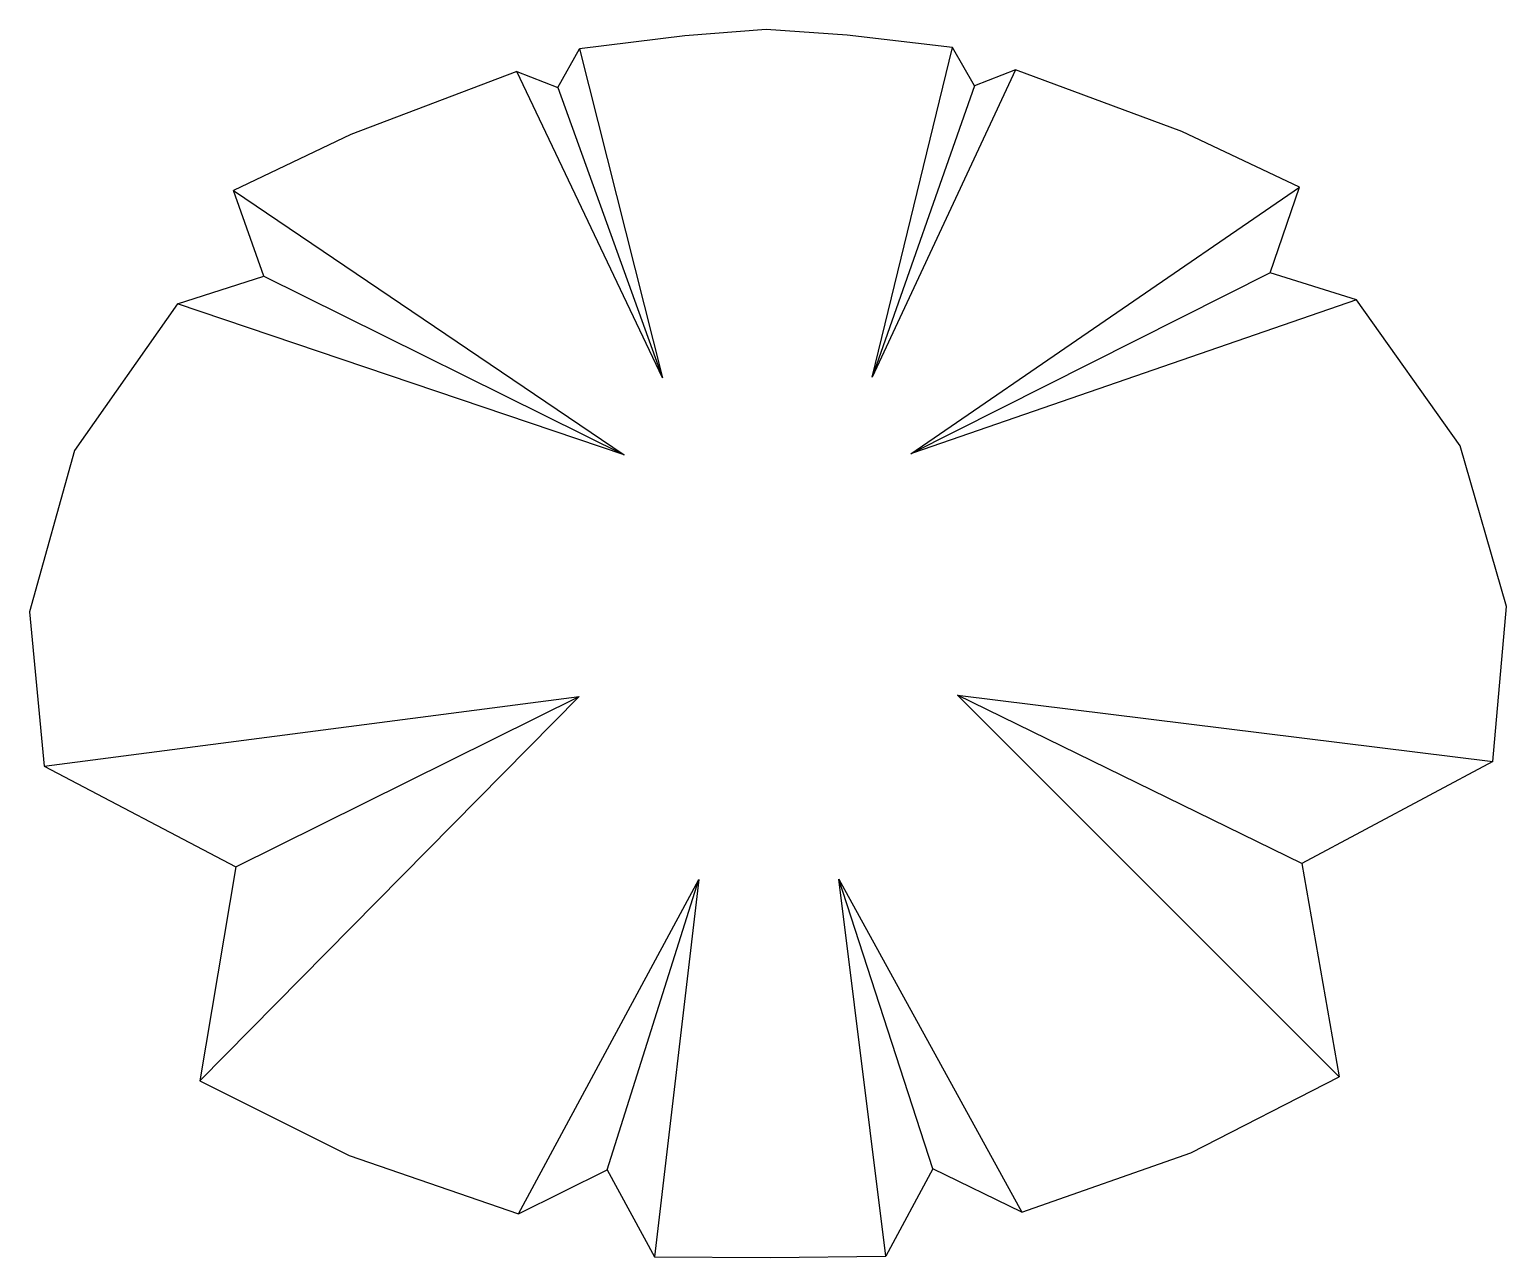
# Model space of a CAD drawing. Header units: millimetres. Extents: x 244.8 to 264, y 17.7 to 33.6.
import ezdxf

# ---------------------------------------------------------------- set-up
doc = ezdxf.new("R2010")
doc.units = ezdxf.units.MM
doc.header["$MEASUREMENT"] = 0
doc.layers.add('Default', color=7, linetype='Continuous', true_color=0x000000)

msp = doc.modelspace()

# ---------------------------------------------------------------- linework, layer by layer
at = {"layer": 'Default'}
for p, q in [((251.669, 32.854), (253.026, 29.079)), ((257.083, 32.873), (255.752, 29.088)), ((247.844, 30.402), (252.53, 28.078)), ((260.925, 30.447), (256.255, 28.091)), ((247.482, 22.725), (251.944, 24.94)), ((261.34, 22.772), (256.862, 24.957)), ((252.308, 18.788), (253.501, 22.561)), ((256.54, 18.803), (255.322, 22.568))]:
    msp.add_line(p, q, dxfattribs=at)
msp.add_lwpolyline([(261.824, 19.999), (256.862, 24.957), (263.823, 24.097), (263.998, 26.108), (263.398, 28.198), (262.048, 30.094), (256.292, 28.104), (256.255, 28.091), (261.308, 31.56), (259.778, 32.28), (257.618, 33.084), (255.752, 29.088), (256.798, 33.372), (255.428, 33.531), (254.374, 33.606), (253.32, 33.524), (251.951, 33.355), (253.026, 29.079), (251.133, 33.062), (248.978, 32.243), (247.453, 31.513), (252.53, 28.078), (246.724, 30.042), (245.386, 28.136), (244.8, 26.042), (244.989, 24.033), (251.944, 24.94), (247.016, 19.948), (248.953, 18.974), (251.154, 18.218), (253.501, 22.561), (252.925, 17.658), (254.428, 17.651), (255.932, 17.668), (255.322, 22.568), (257.698, 18.24), (259.894, 19.011)], close=True, dxfattribs=at)
for points in [[(251.133, 33.062), (251.669, 32.854), (251.951, 33.355)], [(257.618, 33.084), (257.083, 32.873), (256.798, 33.372)], [(246.724, 30.042), (247.844, 30.402), (247.453, 31.513)], [(262.048, 30.094), (260.925, 30.447), (261.308, 31.56)], [(244.989, 24.033), (247.482, 22.725), (247.016, 19.948)], [(263.823, 24.097), (261.34, 22.772), (261.824, 19.999)], [(251.154, 18.218), (252.308, 18.788), (252.925, 17.658)], [(257.698, 18.24), (256.54, 18.803), (255.932, 17.668)]]:
    msp.add_lwpolyline(points, dxfattribs=at)

doc.saveas('drawing.dxf')
